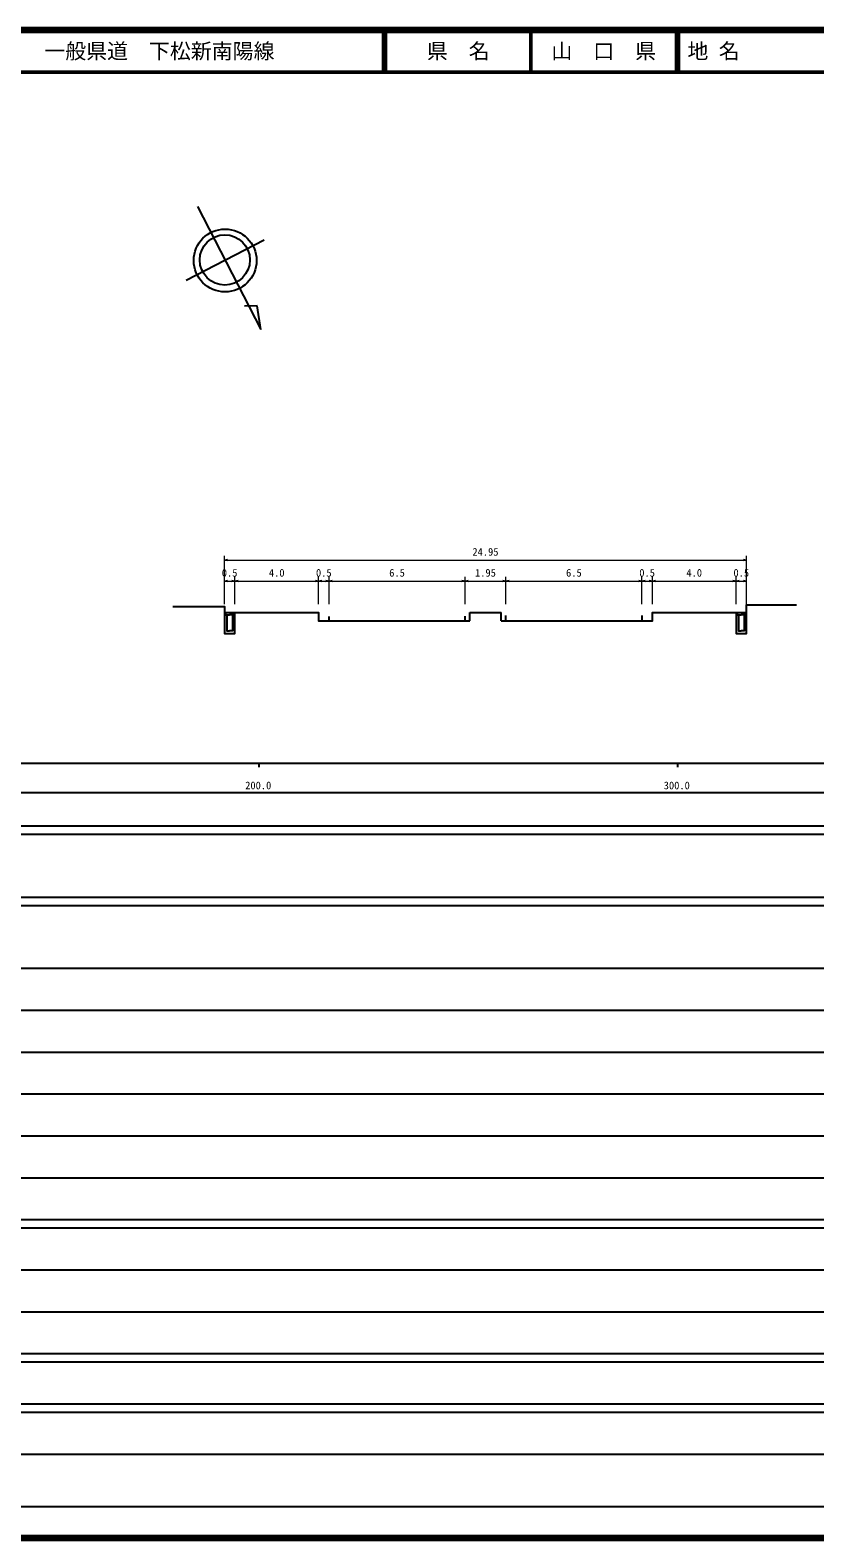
# Model space of a CAD drawing. Units: millimetres at full size, sheet at 1:1000, with parts at other scales. Extents: x -31462582 to 680000, y -217721340 to 380000.
# Drawn here: x 213346 to 400835, y 20000 to 380000 of the extents above; entities that cross this region are included whole.
import ezdxf
from ezdxf.enums import TextEntityAlignment as Align

# ---------------------------------------------------------------- set-up
doc = ezdxf.new("R2010")
doc.units = ezdxf.units.MM
doc.header["$LTSCALE"] = 1000
for name, color, linetype, lineweight in [('M-BGD', 7, 'Continuous', 25), ('M-BMK-SRVR', 3, 'Continuous', 25), ('M-STR-HTXT', 7, 'Continuous', 13), ('M-TTL', 2, 'Continuous', 140), ('M-TTL-BAND', 7, 'Continuous', 25), ('M-TTL-LINE', 7, 'Continuous', 50)]:
    doc.layers.add(name, color=color, linetype=linetype, lineweight=lineweight)
doc.layers.add('M-TTL-TXT', color=7, linetype='Continuous')
doc.styles.add('ＭＳ ゴシック', font='')
doc.styles.get('ＭＳ ゴシック').set_extended_font_data('MS Gothic')

# ---------------------------------------------------------------- blocks, each defined once
blk = doc.blocks.new('open_arrow')
at = {"color": 0, "linetype": 'Continuous', "lineweight": -2}
blk.add_lwpolyline([(7.5, 1.25), (0, 0), (7.5, -1.25)], dxfattribs=at)

msp = doc.modelspace()

# ---------------------------------------------------------------- linework, layer by layer
at = {"layer": 'M-BGD'}
for p, q in [((284763, 238944), (284763, 239956)), ((317263, 238944), (317263, 240102)), ((318388, 240966), (325888, 240966)), ((318388, 238944), (318388, 240966)), ((325888, 238944), (325888, 240966)), ((327013, 238944), (327013, 240240)), ((359513, 240248), (359513, 238944))]:
    msp.add_line(p, q, dxfattribs=at)
for points in [[(247467, 242363), (259763, 242363), (259763, 240966), (282263, 240966), (282263, 238944), (318388, 238944)], [(325888, 238944), (362013, 238944), (362013, 240966), (384513, 240966), (384513, 242765), (396480, 242765)], [(259763, 240966), (259763, 235897), (262263, 235897), (262263, 240966)], [(260043, 240966), (260043, 240354), (261013, 240354)], [(260333, 240354), (260333, 236611), (261013, 236611)], [(261983, 240966), (261983, 240354), (261013, 240354)], [(261693, 240354), (261693, 236611), (261013, 236611)], [(382013, 240966), (382013, 235897), (384513, 235897), (384513, 240966)], [(382293, 240966), (382293, 240354), (383263, 240354)], [(382583, 240354), (382583, 236611), (383263, 236611)], [(384233, 240966), (384233, 240354), (383263, 240354)], [(383943, 240354), (383943, 236611), (383263, 236611)]]:
    msp.add_lwpolyline(points, dxfattribs=at)
at = {"layer": 'M-BMK-SRVR'}
for p, q in [((253320, 337896), (268457, 308539)), ((269297, 329820), (250633, 320196)), ((267601, 314141), (264600, 314109)), ((268457, 308539), (267601, 314141))]:
    msp.add_line(p, q, dxfattribs=at)
for centre, radius in [((259928, 324989), 7500), ((259863, 325133), 6000)]:
    msp.add_circle(centre, radius, dxfattribs=at)
at = {"layer": 'M-STR-HTXT'}
for p, q in [((259763, 242966), (259763, 254466)), ((259763, 253466), (384513, 253466)), ((384513, 242966), (384513, 254466)), ((259763, 242966), (259763, 249466)), ((259763, 248466), (262263, 248466)), ((262263, 242966), (262263, 249466)), ((262263, 242966), (262263, 249466)), ((262263, 248466), (282263, 248466)), ((282263, 242966), (282263, 249466)), ((282263, 242966), (282263, 249466)), ((282263, 248466), (284763, 248466)), ((284763, 242966), (284763, 249466)), ((284763, 242966), (284763, 249466)), ((284763, 248466), (317263, 248466)), ((317263, 242966), (317263, 249466)), ((317263, 242966), (317263, 249466)), ((317263, 248466), (327013, 248466)), ((327013, 242966), (327013, 249466)), ((327013, 242966), (327013, 249466)), ((327013, 248466), (359513, 248466)), ((359513, 242966), (359513, 249466)), ((359513, 242966), (359513, 249466)), ((359513, 248466), (362013, 248466)), ((362013, 242966), (362013, 249466)), ((362013, 242966), (362013, 249466)), ((362013, 248466), (382013, 248466)), ((382013, 242966), (382013, 249466)), ((382013, 242966), (382013, 249466)), ((382013, 248466), (384513, 248466)), ((384513, 242966), (384513, 249466))]:
    msp.add_line(p, q, dxfattribs=at)
at = {"layer": 'M-TTL'}
for p, q in [((680000, 380000), (40000, 380000)), ((40000, 20000), (680000, 20000))]:
    msp.add_line(p, q, dxfattribs=at)
at = {"layer": 'M-TTL-BAND'}
for p, q in [((40000, 205000), (579000, 205000)), ((268000, 205000), (268000, 204000)), ((368000, 205000), (368000, 204000)), ((68000, 198000), (579000, 198000)), ((40000, 190000), (579000, 190000)), ((40000, 188000), (579000, 188000)), ((40000, 173000), (579000, 173000)), ((40000, 171000), (579000, 171000)), ((40000, 156000), (579000, 156000)), ((46000, 146000), (579000, 146000)), ((52000, 136000), (579000, 136000)), ((46000, 126000), (579000, 126000)), ((52000, 116000), (579000, 116000)), ((46000, 106000), (579000, 106000)), ((40000, 96000), (579000, 96000)), ((40000, 94000), (579000, 94000)), ((49000, 84000), (579000, 84000)), ((40000, 74000), (579000, 74000)), ((40000, 64000), (579000, 64000)), ((40000, 62000), (579000, 62000)), ((40000, 52000), (579000, 52000)), ((40000, 50000), (579000, 50000)), ((40000, 40000), (579000, 40000)), ((68000, 27500), (579000, 27500))]:
    msp.add_line(p, q, dxfattribs=at)
at = {"layer": 'M-TTL-LINE'}
for p, q in [((297750, 380000), (297750, 370000)), ((298250, 380000), (298250, 370000)), ((333000, 380000), (333000, 370000)), ((367750, 380000), (367750, 370000)), ((368250, 380000), (368250, 370000)), ((40000, 370000), (680000, 370000))]:
    msp.add_line(p, q, dxfattribs=at)

# ---------------------------------------------------------------- block references
at = {"layer": 'M-STR-HTXT', "xscale": 100, "yscale": 100}
for p in [(259763, 253466), (259763, 248466), (262263, 248466), (282263, 248466), (284763, 248466), (317263, 248466), (327013, 248466), (359513, 248466), (362013, 248466), (382013, 248466)]:
    msp.add_blockref('open_arrow', p, dxfattribs=at)
at = {"layer": 'M-STR-HTXT', "xscale": 100, "yscale": 100, "rotation": 180}
for p in [(384513, 253466), (262263, 248466), (282263, 248466), (284763, 248466), (317263, 248466), (327013, 248466), (359513, 248466), (362013, 248466), (382013, 248466), (384513, 248466)]:
    msp.add_blockref('open_arrow', p, dxfattribs=at)

# ---------------------------------------------------------------- texts
at = {"layer": 'M-STR-HTXT', "style": 'ＭＳ ゴシック'}
for s, p in [('24.95', (319013, 253966)), ('0.5', (259138, 248966)), ('4.0', (270388, 248966)), ('0.5', (281638, 248966)), ('6.5', (299138, 248966)), ('1.95', (319638, 248966)), ('6.5', (341388, 248966)), ('0.5', (358888, 248966)), ('4.0', (370138, 248966)), ('0.5', (381388, 248966))]:
    msp.add_text(s, height=1833, dxfattribs=at).set_placement(p, align=Align.BOTTOM_LEFT)
at = {"layer": 'M-TTL-BAND', "style": 'ＭＳ ゴシック'}
for s, p in [('200.0', (267844, 198195)), ('300.0', (367844, 198195))]:
    msp.add_text(s, height=1833, dxfattribs=at).set_placement(p, align=Align.BOTTOM_CENTER)
at = {"layer": 'M-TTL-TXT', "style": 'ＭＳ ゴシック'}
for s, p in [('一般県道\u3000下松新南陽線', (216734, 375000)), ('地 名', (370380, 375000))]:
    msp.add_text(s, height=3666, dxfattribs=at).set_placement(p, align=Align.MIDDLE_LEFT)
for s, p in [('県\u3000名', (315625, 375000)), ('山\u3000口\u3000県', (350375, 375000))]:
    msp.add_text(s, height=3666, dxfattribs=at).set_placement(p, align=Align.MIDDLE_CENTER)

doc.saveas('drawing.dxf')
